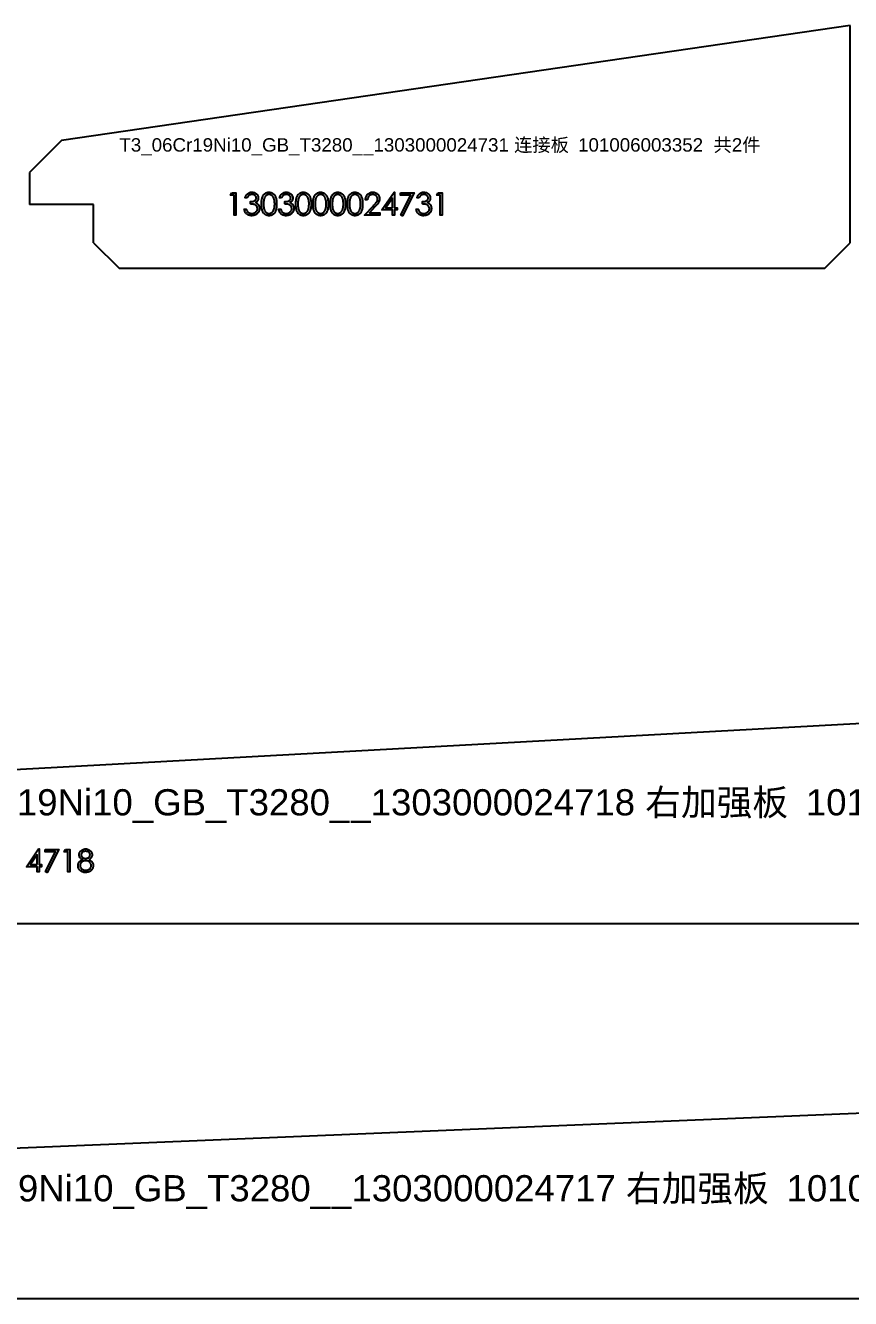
# Model space of a CAD drawing. Extents: x -16 to 22649, y -4599 to 814.
# Drawn here: x 7167.2 to 7296.4, y -1154.1 to -954.8 of the extents above; entities that cross this region are included whole.
import ezdxf

# ---------------------------------------------------------------- set-up
doc = ezdxf.new("R2010")
doc.units = 0
doc.header["$MEASUREMENT"] = 0
doc.linetypes.add('CENTERX2', pattern=[20.32, 12.7, -2.54, 2.54, -2.54])
doc.layers.get('0').update_dxf_attribs({"linetype": 'CONTINUOUS'})
for name, color, linetype in [('1', 6, 'CENTERX2'), ('S1', 7, 'CONTINUOUS'), ('SLD-0', 7, 'CONTINUOUS')]:
    doc.layers.add(name, color=color, linetype=linetype)
doc.styles.get("Standard").update_dxf_attribs({"font": 'arial.ttf'})

# ---------------------------------------------------------------- blocks, each defined once
blk = doc.blocks.new('1303000024731_连接板_10100600')
at = {"layer": '1', "color": 6, "linetype": 'CONTINUOUS', "flags": 128}
for points in [[(31.66, 11.81), (32.31, 11.81), (32.31, 11.81), (32.31, 8.31), (32.31, 8.31), (32, 8.31), (32, 8.31), (32, 11.45), (32, 11.45), (31.46, 11.45), (31.46, 11.45), (31.66, 11.81)], [(34.06, 11), (33.75, 11), (33.75, 11), (33.77, 11.11), (33.81, 11.2), (33.85, 11.3), (33.89, 11.38), (33.94, 11.46), (34, 11.54), (34.06, 11.6), (34.13, 11.66), (34.2, 11.72), (34.27, 11.77), (34.35, 11.81), (34.43, 11.84), (34.52, 11.86), (34.6, 11.88), (34.69, 11.89), (34.79, 11.9), (34.79, 11.9), (34.93, 11.89), (35.06, 11.87), (35.18, 11.83), (35.31, 11.77), (35.42, 11.7), (35.52, 11.62), (35.61, 11.53), (35.68, 11.43), (35.74, 11.33), (35.78, 11.22), (35.8, 11.1), (35.81, 10.99), (35.81, 10.99), (35.8, 10.88), (35.79, 10.77), (35.75, 10.67), (35.71, 10.58), (35.65, 10.49), (35.58, 10.41), (35.5, 10.34), (35.4, 10.27), (35.4, 10.27), (35.51, 10.21), (35.61, 10.14), (35.7, 10.06), (35.78, 9.97), (35.78, 9.97), (35.83, 9.9), (35.87, 9.83), (35.91, 9.75), (35.94, 9.67), (35.96, 9.6), (35.98, 9.52), (35.99, 9.43), (35.99, 9.35), (35.99, 9.35), (35.98, 9.2), (35.95, 9.06), (35.9, 8.92), (35.83, 8.78), (35.74, 8.65), (35.64, 8.54), (35.53, 8.45), (35.4, 8.37), (35.25, 8.3), (35.1, 8.26), (34.95, 8.23), (34.78, 8.22), (34.78, 8.22), (34.67, 8.22), (34.56, 8.23), (34.46, 8.26), (34.36, 8.28), (34.26, 8.32), (34.18, 8.37), (34.09, 8.42), (34.01, 8.48), (33.94, 8.55), (33.87, 8.63), (33.81, 8.71), (33.76, 8.8), (33.71, 8.9), (33.67, 9.01), (33.64, 9.13), (33.61, 9.25), (33.61, 9.25), (33.93, 9.25), (33.93, 9.25), (33.95, 9.17), (33.98, 9.09), (34.01, 9.03), (34.04, 8.96), (34.08, 8.9), (34.12, 8.85), (34.16, 8.81), (34.2, 8.77), (34.2, 8.77), (34.26, 8.72), (34.32, 8.68), (34.39, 8.65), (34.46, 8.62), (34.54, 8.6), (34.62, 8.59), (34.7, 8.58), (34.78, 8.58), (34.78, 8.58), (34.88, 8.58), (34.98, 8.59), (35.06, 8.61), (35.15, 8.63), (35.23, 8.66), (35.3, 8.7), (35.37, 8.75), (35.43, 8.8), (35.49, 8.86), (35.54, 8.91), (35.58, 8.98), (35.62, 9.04), (35.64, 9.1), (35.66, 9.17), (35.67, 9.24), (35.68, 9.32), (35.68, 9.32), (35.67, 9.41), (35.65, 9.51), (35.61, 9.6), (35.55, 9.69), (35.49, 9.77), (35.41, 9.84), (35.33, 9.9), (35.23, 9.95), (35.18, 9.97), (35.11, 9.99), (35.05, 10.01), (34.97, 10.02), (34.89, 10.03), (34.8, 10.04), (34.7, 10.05), (34.6, 10.06), (34.6, 10.06), (34.6, 10.42), (34.6, 10.42), (34.73, 10.42), (34.85, 10.44), (34.97, 10.46), (35.08, 10.5), (35.18, 10.54), (35.27, 10.59), (35.34, 10.65), (35.4, 10.71), (35.44, 10.78), (35.47, 10.84), (35.49, 10.92), (35.5, 10.99), (35.5, 10.99), (35.49, 11.04), (35.48, 11.1), (35.47, 11.15), (35.45, 11.2), (35.42, 11.24), (35.38, 11.29), (35.34, 11.33), (35.3, 11.38), (35.25, 11.41), (35.19, 11.45), (35.13, 11.47), (35.07, 11.5), (35.01, 11.52), (34.94, 11.53), (34.87, 11.54), (34.79, 11.54), (34.79, 11.54), (34.67, 11.53), (34.56, 11.51), (34.46, 11.47), (34.36, 11.42), (34.32, 11.38), (34.28, 11.34), (34.24, 11.3), (34.2, 11.25), (34.16, 11.2), (34.13, 11.14), (34.09, 11.07), (34.06, 11)], [(36.3, 10.06), (36.31, 10.22), (36.31, 10.38), (36.33, 10.53), (36.34, 10.67), (36.36, 10.8), (36.39, 10.92), (36.42, 11.03), (36.45, 11.13), (36.49, 11.22), (36.53, 11.31), (36.58, 11.39), (36.63, 11.46), (36.68, 11.53), (36.74, 11.59), (36.8, 11.65), (36.87, 11.7), (36.94, 11.75), (37.01, 11.79), (37.08, 11.82), (37.16, 11.85), (37.23, 11.87), (37.31, 11.89), (37.39, 11.89), (37.47, 11.9), (37.47, 11.9), (37.56, 11.89), (37.64, 11.89), (37.72, 11.87), (37.8, 11.85), (37.87, 11.82), (37.95, 11.79), (38.02, 11.75), (38.09, 11.7), (38.15, 11.65), (38.22, 11.59), (38.28, 11.53), (38.33, 11.46), (38.39, 11.38), (38.44, 11.3), (38.48, 11.21), (38.52, 11.11), (38.56, 11.01), (38.59, 10.9), (38.62, 10.78), (38.64, 10.65), (38.66, 10.52), (38.67, 10.37), (38.68, 10.22), (38.68, 10.06), (38.68, 10.06), (38.68, 9.9), (38.67, 9.74), (38.66, 9.6), (38.64, 9.46), (38.62, 9.34), (38.59, 9.22), (38.56, 9.11), (38.52, 9.01), (38.48, 8.91), (38.44, 8.82), (38.39, 8.74), (38.34, 8.66), (38.28, 8.59), (38.22, 8.53), (38.16, 8.47), (38.09, 8.42), (38.02, 8.37), (37.95, 8.33), (37.87, 8.3), (37.8, 8.27), (37.72, 8.25), (37.64, 8.23), (37.56, 8.22), (37.47, 8.22), (37.47, 8.22), (37.39, 8.22), (37.31, 8.23), (37.23, 8.25), (37.16, 8.27), (37.08, 8.29), (37.01, 8.33), (36.94, 8.37), (36.87, 8.41), (36.81, 8.46), (36.75, 8.52), (36.69, 8.58), (36.63, 8.65), (36.58, 8.73), (36.54, 8.81), (36.49, 8.89), (36.45, 8.99), (36.42, 9.09), (36.39, 9.2), (36.36, 9.32), (36.34, 9.44), (36.33, 9.58), (36.31, 9.73), (36.31, 9.89), (36.3, 10.06)], [(36.62, 10.06), (36.62, 9.92), (36.63, 9.79), (36.63, 9.66), (36.65, 9.55), (36.66, 9.44), (36.68, 9.35), (36.7, 9.26), (36.73, 9.18), (36.75, 9.11), (36.79, 9.04), (36.82, 8.98), (36.86, 8.92), (36.9, 8.87), (36.94, 8.82), (36.99, 8.77), (37.04, 8.73), (37.15, 8.66), (37.26, 8.62), (37.37, 8.59), (37.48, 8.58), (37.48, 8.58), (37.6, 8.59), (37.71, 8.61), (37.82, 8.66), (37.93, 8.73), (37.98, 8.77), (38.02, 8.81), (38.06, 8.86), (38.11, 8.91), (38.14, 8.97), (38.18, 9.04), (38.21, 9.1), (38.24, 9.18), (38.24, 9.18), (38.27, 9.27), (38.29, 9.37), (38.32, 9.47), (38.34, 9.58), (38.35, 9.69), (38.36, 9.81), (38.37, 9.93), (38.37, 10.06), (38.37, 10.06), (38.37, 10.18), (38.36, 10.3), (38.35, 10.42), (38.34, 10.53), (38.32, 10.63), (38.3, 10.73), (38.28, 10.82), (38.25, 10.9), (38.22, 10.98), (38.19, 11.06), (38.15, 11.13), (38.11, 11.19), (38.07, 11.25), (38.02, 11.3), (37.98, 11.35), (37.92, 11.39), (37.82, 11.45), (37.71, 11.5), (37.6, 11.53), (37.48, 11.54), (37.48, 11.54), (37.37, 11.53), (37.26, 11.5), (37.15, 11.45), (37.04, 11.39), (36.99, 11.35), (36.94, 11.3), (36.9, 11.25), (36.86, 11.2), (36.82, 11.14), (36.79, 11.08), (36.76, 11.01), (36.73, 10.94), (36.7, 10.86), (36.68, 10.77), (36.66, 10.67), (36.65, 10.57), (36.63, 10.45), (36.63, 10.33), (36.62, 10.2), (36.62, 10.06)], [(39.45, 11), (39.13, 11), (39.13, 11), (39.16, 11.11), (39.19, 11.2), (39.23, 11.3), (39.28, 11.38), (39.33, 11.46), (39.38, 11.54), (39.44, 11.6), (39.51, 11.66), (39.58, 11.72), (39.66, 11.77), (39.73, 11.81), (39.82, 11.84), (39.9, 11.86), (39.99, 11.88), (40.08, 11.89), (40.17, 11.9), (40.17, 11.9), (40.31, 11.89), (40.44, 11.87), (40.57, 11.83), (40.69, 11.77), (40.8, 11.7), (40.9, 11.62), (40.99, 11.53), (41.06, 11.43), (41.12, 11.33), (41.16, 11.22), (41.19, 11.1), (41.2, 10.99), (41.2, 10.99), (41.19, 10.88), (41.17, 10.77), (41.14, 10.67), (41.09, 10.58), (41.04, 10.49), (40.97, 10.41), (40.88, 10.34), (40.79, 10.27), (40.79, 10.27), (40.9, 10.21), (41, 10.14), (41.09, 10.06), (41.17, 9.97), (41.17, 9.97), (41.21, 9.9), (41.26, 9.83), (41.29, 9.75), (41.32, 9.67), (41.35, 9.6), (41.36, 9.52), (41.37, 9.43), (41.37, 9.35), (41.37, 9.35), (41.36, 9.2), (41.33, 9.06), (41.29, 8.92), (41.21, 8.78), (41.13, 8.65), (41.03, 8.54), (40.91, 8.45), (40.78, 8.37), (40.64, 8.3), (40.49, 8.26), (40.33, 8.23), (40.16, 8.22), (40.16, 8.22), (40.05, 8.22), (39.94, 8.23), (39.84, 8.26), (39.74, 8.28), (39.65, 8.32), (39.56, 8.37), (39.48, 8.42), (39.4, 8.48), (39.32, 8.55), (39.26, 8.63), (39.2, 8.71), (39.14, 8.8), (39.1, 8.9), (39.06, 9.01), (39.02, 9.13), (39, 9.25), (39, 9.25), (39.31, 9.25), (39.31, 9.25), (39.34, 9.17), (39.36, 9.09), (39.39, 9.03), (39.43, 8.96), (39.46, 8.9), (39.5, 8.85), (39.54, 8.81), (39.58, 8.77), (39.58, 8.77), (39.64, 8.72), (39.71, 8.68), (39.77, 8.65), (39.85, 8.62), (39.92, 8.6), (40, 8.59), (40.08, 8.58), (40.17, 8.58), (40.17, 8.58), (40.27, 8.58), (40.36, 8.59), (40.45, 8.61), (40.53, 8.63), (40.61, 8.66), (40.68, 8.7), (40.75, 8.75), (40.82, 8.8), (40.87, 8.86), (40.92, 8.91), (40.97, 8.98), (41, 9.04), (41.03, 9.1), (41.05, 9.17), (41.06, 9.24), (41.06, 9.32), (41.06, 9.32), (41.05, 9.41), (41.03, 9.51), (40.99, 9.6), (40.94, 9.69), (40.87, 9.77), (40.8, 9.84), (40.71, 9.9), (40.61, 9.95), (40.56, 9.97), (40.5, 9.99), (40.43, 10.01), (40.35, 10.02), (40.27, 10.03), (40.18, 10.04), (40.09, 10.05), (39.98, 10.06), (39.98, 10.06), (39.98, 10.42), (39.98, 10.42), (40.11, 10.42), (40.24, 10.44), (40.35, 10.46), (40.47, 10.5), (40.57, 10.54), (40.65, 10.59), (40.73, 10.65), (40.78, 10.71), (40.83, 10.78), (40.86, 10.84), (40.87, 10.92), (40.88, 10.99), (40.88, 10.99), (40.88, 11.04), (40.87, 11.1), (40.85, 11.15), (40.83, 11.2), (40.8, 11.24), (40.77, 11.29), (40.73, 11.33), (40.68, 11.38), (40.63, 11.41), (40.58, 11.45), (40.52, 11.47), (40.46, 11.5), (40.39, 11.52), (40.32, 11.53), (40.25, 11.54), (40.18, 11.54), (40.18, 11.54), (40.06, 11.53), (39.95, 11.51), (39.84, 11.47), (39.75, 11.42), (39.71, 11.38), (39.66, 11.34), (39.62, 11.3), (39.58, 11.25), (39.55, 11.2), (39.51, 11.14), (39.48, 11.07), (39.45, 11)], [(41.69, 10.06), (41.69, 10.22), (41.7, 10.38), (41.71, 10.53), (41.73, 10.67), (41.75, 10.8), (41.77, 10.92), (41.8, 11.03), (41.84, 11.13), (41.88, 11.22), (41.92, 11.31), (41.97, 11.39), (42.02, 11.46), (42.07, 11.53), (42.13, 11.59), (42.19, 11.65), (42.25, 11.7), (42.32, 11.75), (42.39, 11.79), (42.47, 11.82), (42.54, 11.85), (42.62, 11.87), (42.7, 11.89), (42.78, 11.89), (42.86, 11.9), (42.86, 11.9), (42.94, 11.89), (43.02, 11.89), (43.1, 11.87), (43.18, 11.85), (43.26, 11.82), (43.33, 11.79), (43.4, 11.75), (43.47, 11.7), (43.54, 11.65), (43.6, 11.59), (43.66, 11.53), (43.72, 11.46), (43.77, 11.38), (43.82, 11.3), (43.87, 11.21), (43.91, 11.11), (43.94, 11.01), (43.98, 10.9), (44, 10.78), (44.03, 10.65), (44.04, 10.52), (44.06, 10.37), (44.06, 10.22), (44.07, 10.06), (44.07, 10.06), (44.06, 9.9), (44.06, 9.74), (44.04, 9.6), (44.03, 9.46), (44.01, 9.34), (43.98, 9.22), (43.95, 9.11), (43.91, 9.01), (43.87, 8.91), (43.82, 8.82), (43.77, 8.74), (43.72, 8.66), (43.67, 8.59), (43.61, 8.53), (43.54, 8.47), (43.47, 8.42), (43.4, 8.37), (43.33, 8.33), (43.26, 8.3), (43.18, 8.27), (43.1, 8.25), (43.02, 8.23), (42.94, 8.22), (42.86, 8.22), (42.86, 8.22), (42.78, 8.22), (42.7, 8.23), (42.62, 8.25), (42.54, 8.27), (42.47, 8.29), (42.4, 8.33), (42.33, 8.37), (42.26, 8.41), (42.19, 8.46), (42.13, 8.52), (42.07, 8.58), (42.02, 8.65), (41.97, 8.73), (41.92, 8.81), (41.88, 8.89), (41.84, 8.99), (41.8, 9.09), (41.77, 9.2), (41.75, 9.32), (41.73, 9.44), (41.71, 9.58), (41.7, 9.73), (41.69, 9.89), (41.69, 10.06)], [(42, 10.06), (42, 9.92), (42.01, 9.79), (42.02, 9.66), (42.03, 9.55), (42.05, 9.44), (42.06, 9.35), (42.09, 9.26), (42.11, 9.18), (42.14, 9.11), (42.17, 9.04), (42.2, 8.98), (42.24, 8.92), (42.28, 8.87), (42.33, 8.82), (42.38, 8.77), (42.43, 8.73), (42.53, 8.66), (42.64, 8.62), (42.75, 8.59), (42.87, 8.58), (42.87, 8.58), (42.99, 8.59), (43.1, 8.61), (43.21, 8.66), (43.31, 8.73), (43.36, 8.77), (43.41, 8.81), (43.45, 8.86), (43.49, 8.91), (43.53, 8.97), (43.56, 9.04), (43.59, 9.1), (43.62, 9.18), (43.62, 9.18), (43.65, 9.27), (43.68, 9.37), (43.7, 9.47), (43.72, 9.58), (43.73, 9.69), (43.74, 9.81), (43.75, 9.93), (43.75, 10.06), (43.75, 10.06), (43.75, 10.18), (43.75, 10.3), (43.74, 10.42), (43.72, 10.53), (43.71, 10.63), (43.69, 10.73), (43.66, 10.82), (43.64, 10.9), (43.6, 10.98), (43.57, 11.06), (43.53, 11.13), (43.49, 11.19), (43.45, 11.25), (43.41, 11.3), (43.36, 11.35), (43.31, 11.39), (43.2, 11.45), (43.1, 11.5), (42.98, 11.53), (42.87, 11.54), (42.87, 11.54), (42.75, 11.53), (42.64, 11.5), (42.53, 11.45), (42.43, 11.39), (42.38, 11.35), (42.33, 11.3), (42.28, 11.25), (42.24, 11.2), (42.21, 11.14), (42.17, 11.08), (42.14, 11.01), (42.11, 10.94), (42.09, 10.86), (42.06, 10.77), (42.05, 10.67), (42.03, 10.57), (42.02, 10.45), (42.01, 10.33), (42, 10.2), (42, 10.06)], [(44.38, 10.06), (44.38, 10.22), (44.39, 10.38), (44.4, 10.53), (44.42, 10.67), (44.44, 10.8), (44.46, 10.92), (44.49, 11.03), (44.53, 11.13), (44.57, 11.22), (44.61, 11.31), (44.66, 11.39), (44.71, 11.46), (44.76, 11.53), (44.82, 11.59), (44.88, 11.65), (44.95, 11.7), (45.02, 11.75), (45.09, 11.79), (45.16, 11.82), (45.23, 11.85), (45.31, 11.87), (45.39, 11.89), (45.47, 11.89), (45.55, 11.9), (45.55, 11.9), (45.63, 11.89), (45.72, 11.89), (45.8, 11.87), (45.87, 11.85), (45.95, 11.82), (46.02, 11.79), (46.1, 11.75), (46.16, 11.7), (46.23, 11.65), (46.3, 11.59), (46.35, 11.53), (46.41, 11.46), (46.46, 11.38), (46.51, 11.3), (46.56, 11.21), (46.6, 11.11), (46.64, 11.01), (46.67, 10.9), (46.7, 10.78), (46.72, 10.65), (46.74, 10.52), (46.75, 10.37), (46.76, 10.22), (46.76, 10.06), (46.76, 10.06), (46.76, 9.9), (46.75, 9.74), (46.74, 9.6), (46.72, 9.46), (46.7, 9.34), (46.67, 9.22), (46.64, 9.11), (46.6, 9.01), (46.56, 8.91), (46.52, 8.82), (46.47, 8.74), (46.41, 8.66), (46.36, 8.59), (46.3, 8.53), (46.23, 8.47), (46.17, 8.42), (46.1, 8.37), (46.02, 8.33), (45.95, 8.3), (45.87, 8.27), (45.8, 8.25), (45.72, 8.23), (45.63, 8.22), (45.55, 8.22), (45.55, 8.22), (45.47, 8.22), (45.39, 8.23), (45.31, 8.25), (45.23, 8.27), (45.16, 8.29), (45.09, 8.33), (45.02, 8.37), (44.95, 8.41), (44.88, 8.46), (44.82, 8.52), (44.77, 8.58), (44.71, 8.65), (44.66, 8.73), (44.61, 8.81), (44.57, 8.89), (44.53, 8.99), (44.5, 9.09), (44.47, 9.2), (44.44, 9.32), (44.42, 9.44), (44.4, 9.58), (44.39, 9.73), (44.38, 9.89), (44.38, 10.06)], [(44.7, 10.06), (44.7, 9.92), (44.7, 9.79), (44.71, 9.66), (44.72, 9.55), (44.74, 9.44), (44.76, 9.35), (44.78, 9.26), (44.8, 9.18), (44.83, 9.11), (44.86, 9.04), (44.9, 8.98), (44.94, 8.92), (44.98, 8.87), (45.02, 8.82), (45.07, 8.77), (45.12, 8.73), (45.23, 8.66), (45.33, 8.62), (45.45, 8.59), (45.56, 8.58), (45.56, 8.58), (45.68, 8.59), (45.79, 8.61), (45.9, 8.66), (46, 8.73), (46.05, 8.77), (46.1, 8.81), (46.14, 8.86), (46.18, 8.91), (46.22, 8.97), (46.25, 9.04), (46.28, 9.1), (46.31, 9.18), (46.31, 9.18), (46.34, 9.27), (46.37, 9.37), (46.39, 9.47), (46.41, 9.58), (46.43, 9.69), (46.44, 9.81), (46.44, 9.93), (46.45, 10.06), (46.45, 10.06), (46.44, 10.18), (46.44, 10.3), (46.43, 10.42), (46.42, 10.53), (46.4, 10.63), (46.38, 10.73), (46.35, 10.82), (46.33, 10.9), (46.3, 10.98), (46.26, 11.06), (46.23, 11.13), (46.19, 11.19), (46.15, 11.25), (46.1, 11.3), (46.05, 11.35), (46, 11.39), (45.9, 11.45), (45.79, 11.5), (45.68, 11.53), (45.56, 11.54), (45.56, 11.54), (45.45, 11.53), (45.33, 11.5), (45.22, 11.45), (45.12, 11.39), (45.07, 11.35), (45.02, 11.3), (44.98, 11.25), (44.94, 11.2), (44.9, 11.14), (44.86, 11.08), (44.83, 11.01), (44.8, 10.94), (44.78, 10.86), (44.76, 10.77), (44.74, 10.67), (44.72, 10.57), (44.71, 10.45), (44.7, 10.33), (44.7, 10.2), (44.7, 10.06)], [(47.07, 10.06), (47.08, 10.22), (47.08, 10.38), (47.09, 10.53), (47.11, 10.67), (47.13, 10.8), (47.16, 10.92), (47.19, 11.03), (47.22, 11.13), (47.26, 11.22), (47.3, 11.31), (47.35, 11.39), (47.4, 11.46), (47.45, 11.53), (47.51, 11.59), (47.57, 11.65), (47.64, 11.7), (47.71, 11.75), (47.78, 11.79), (47.85, 11.82), (47.93, 11.85), (48, 11.87), (48.08, 11.89), (48.16, 11.89), (48.24, 11.9), (48.24, 11.9), (48.33, 11.89), (48.41, 11.89), (48.49, 11.87), (48.57, 11.85), (48.64, 11.82), (48.72, 11.79), (48.79, 11.75), (48.86, 11.7), (48.92, 11.65), (48.99, 11.59), (49.05, 11.53), (49.1, 11.46), (49.16, 11.38), (49.2, 11.3), (49.25, 11.21), (49.29, 11.11), (49.33, 11.01), (49.36, 10.9), (49.39, 10.78), (49.41, 10.65), (49.43, 10.52), (49.44, 10.37), (49.45, 10.22), (49.45, 10.06), (49.45, 10.06), (49.45, 9.9), (49.44, 9.74), (49.43, 9.6), (49.41, 9.46), (49.39, 9.34), (49.36, 9.22), (49.33, 9.11), (49.29, 9.01), (49.25, 8.91), (49.21, 8.82), (49.16, 8.74), (49.11, 8.66), (49.05, 8.59), (48.99, 8.53), (48.93, 8.47), (48.86, 8.42), (48.79, 8.37), (48.72, 8.33), (48.64, 8.3), (48.57, 8.27), (48.49, 8.25), (48.41, 8.23), (48.33, 8.22), (48.24, 8.22), (48.24, 8.22), (48.16, 8.22), (48.08, 8.23), (48, 8.25), (47.93, 8.27), (47.85, 8.29), (47.78, 8.33), (47.71, 8.37), (47.64, 8.41), (47.58, 8.46), (47.52, 8.52), (47.46, 8.58), (47.4, 8.65), (47.35, 8.73), (47.31, 8.81), (47.26, 8.89), (47.22, 8.99), (47.19, 9.09), (47.16, 9.2), (47.13, 9.32), (47.11, 9.44), (47.09, 9.58), (47.08, 9.73), (47.08, 9.89), (47.07, 10.06)], [(47.39, 10.06), (47.39, 9.92), (47.39, 9.79), (47.4, 9.66), (47.41, 9.55), (47.43, 9.44), (47.45, 9.35), (47.47, 9.26), (47.49, 9.18), (47.52, 9.11), (47.56, 9.04), (47.59, 8.98), (47.63, 8.92), (47.67, 8.87), (47.71, 8.82), (47.76, 8.77), (47.81, 8.73), (47.92, 8.66), (48.03, 8.62), (48.14, 8.59), (48.25, 8.58), (48.25, 8.58), (48.37, 8.59), (48.48, 8.61), (48.59, 8.66), (48.69, 8.73), (48.74, 8.77), (48.79, 8.81), (48.83, 8.86), (48.87, 8.91), (48.91, 8.97), (48.95, 9.04), (48.98, 9.1), (49.01, 9.18), (49.01, 9.18), (49.04, 9.27), (49.06, 9.37), (49.09, 9.47), (49.1, 9.58), (49.12, 9.69), (49.13, 9.81), (49.14, 9.93), (49.14, 10.06), (49.14, 10.06), (49.14, 10.18), (49.13, 10.3), (49.12, 10.42), (49.11, 10.53), (49.09, 10.63), (49.07, 10.73), (49.05, 10.82), (49.02, 10.9), (48.99, 10.98), (48.96, 11.06), (48.92, 11.13), (48.88, 11.19), (48.84, 11.25), (48.79, 11.3), (48.74, 11.35), (48.69, 11.39), (48.59, 11.45), (48.48, 11.5), (48.37, 11.53), (48.25, 11.54), (48.25, 11.54), (48.14, 11.53), (48.03, 11.5), (47.92, 11.45), (47.81, 11.39), (47.76, 11.35), (47.71, 11.3), (47.67, 11.25), (47.63, 11.2), (47.59, 11.14), (47.56, 11.08), (47.52, 11.01), (47.5, 10.94), (47.47, 10.86), (47.45, 10.77), (47.43, 10.67), (47.41, 10.57), (47.4, 10.45), (47.39, 10.33), (47.39, 10.2), (47.39, 10.06)], [(49.77, 10.06), (49.77, 10.22), (49.77, 10.38), (49.79, 10.53), (49.8, 10.67), (49.82, 10.8), (49.85, 10.92), (49.88, 11.03), (49.91, 11.13), (49.95, 11.22), (50, 11.31), (50.04, 11.39), (50.09, 11.46), (50.15, 11.53), (50.2, 11.59), (50.27, 11.65), (50.33, 11.7), (50.4, 11.75), (50.47, 11.79), (50.54, 11.82), (50.62, 11.85), (50.69, 11.87), (50.77, 11.89), (50.85, 11.89), (50.94, 11.9), (50.94, 11.9), (51.02, 11.89), (51.1, 11.89), (51.18, 11.87), (51.26, 11.85), (51.33, 11.82), (51.41, 11.79), (51.48, 11.75), (51.55, 11.7), (51.62, 11.65), (51.68, 11.59), (51.74, 11.53), (51.8, 11.46), (51.85, 11.38), (51.9, 11.3), (51.94, 11.21), (51.98, 11.11), (52.02, 11.01), (52.05, 10.9), (52.08, 10.78), (52.1, 10.65), (52.12, 10.52), (52.13, 10.37), (52.14, 10.22), (52.14, 10.06), (52.14, 10.06), (52.14, 9.9), (52.13, 9.74), (52.12, 9.6), (52.1, 9.46), (52.08, 9.34), (52.05, 9.22), (52.02, 9.11), (51.99, 9.01), (51.94, 8.91), (51.9, 8.82), (51.85, 8.74), (51.8, 8.66), (51.74, 8.59), (51.68, 8.53), (51.62, 8.47), (51.55, 8.42), (51.48, 8.37), (51.41, 8.33), (51.33, 8.3), (51.26, 8.27), (51.18, 8.25), (51.1, 8.23), (51.02, 8.22), (50.94, 8.22), (50.94, 8.22), (50.85, 8.22), (50.77, 8.23), (50.69, 8.25), (50.62, 8.27), (50.54, 8.29), (50.47, 8.33), (50.4, 8.37), (50.33, 8.41), (50.27, 8.46), (50.21, 8.52), (50.15, 8.58), (50.1, 8.65), (50.05, 8.73), (50, 8.81), (49.96, 8.89), (49.92, 8.99), (49.88, 9.09), (49.85, 9.2), (49.82, 9.32), (49.8, 9.44), (49.79, 9.58), (49.77, 9.73), (49.77, 9.89), (49.77, 10.06)], [(50.08, 10.06), (50.08, 9.92), (50.09, 9.79), (50.1, 9.66), (50.11, 9.55), (50.12, 9.44), (50.14, 9.35), (50.16, 9.26), (50.19, 9.18), (50.22, 9.11), (50.25, 9.04), (50.28, 8.98), (50.32, 8.92), (50.36, 8.87), (50.41, 8.82), (50.45, 8.77), (50.5, 8.73), (50.61, 8.66), (50.72, 8.62), (50.83, 8.59), (50.95, 8.58), (50.95, 8.58), (51.06, 8.59), (51.17, 8.61), (51.28, 8.66), (51.39, 8.73), (51.44, 8.77), (51.48, 8.81), (51.53, 8.86), (51.57, 8.91), (51.6, 8.97), (51.64, 9.04), (51.67, 9.1), (51.7, 9.18), (51.7, 9.18), (51.73, 9.27), (51.76, 9.37), (51.78, 9.47), (51.8, 9.58), (51.81, 9.69), (51.82, 9.81), (51.83, 9.93), (51.83, 10.06), (51.83, 10.06), (51.83, 10.18), (51.82, 10.3), (51.81, 10.42), (51.8, 10.53), (51.78, 10.63), (51.76, 10.73), (51.74, 10.82), (51.71, 10.9), (51.68, 10.98), (51.65, 11.06), (51.61, 11.13), (51.57, 11.19), (51.53, 11.25), (51.48, 11.3), (51.44, 11.35), (51.39, 11.39), (51.28, 11.45), (51.17, 11.5), (51.06, 11.53), (50.95, 11.54), (50.95, 11.54), (50.83, 11.53), (50.72, 11.5), (50.61, 11.45), (50.5, 11.39), (50.45, 11.35), (50.41, 11.3), (50.36, 11.25), (50.32, 11.2), (50.28, 11.14), (50.25, 11.08), (50.22, 11.01), (50.19, 10.94), (50.16, 10.86), (50.14, 10.77), (50.12, 10.67), (50.11, 10.57), (50.1, 10.45), (50.09, 10.33), (50.08, 10.2), (50.08, 10.06)], [(52.91, 10.73), (52.59, 10.73), (52.59, 10.73), (52.6, 10.86), (52.62, 10.97), (52.65, 11.09), (52.68, 11.2), (52.73, 11.3), (52.79, 11.39), (52.85, 11.48), (52.93, 11.57), (53.01, 11.65), (53.1, 11.71), (53.2, 11.77), (53.29, 11.82), (53.4, 11.85), (53.5, 11.88), (53.62, 11.89), (53.73, 11.9), (53.73, 11.9), (53.85, 11.89), (53.96, 11.88), (54.06, 11.85), (54.16, 11.82), (54.25, 11.78), (54.34, 11.72), (54.42, 11.66), (54.5, 11.59), (54.57, 11.51), (54.63, 11.43), (54.68, 11.34), (54.72, 11.25), (54.75, 11.16), (54.77, 11.06), (54.79, 10.96), (54.79, 10.86), (54.79, 10.86), (54.78, 10.71), (54.75, 10.57), (54.71, 10.43), (54.65, 10.3), (54.61, 10.24), (54.56, 10.16), (54.5, 10.08), (54.43, 10), (54.36, 9.91), (54.28, 9.81), (54.18, 9.71), (54.08, 9.6), (54.08, 9.6), (53.21, 8.67), (53.21, 8.67), (54.84, 8.67), (54.84, 8.67), (54.84, 8.31), (54.84, 8.31), (52.46, 8.31), (52.46, 8.31), (53.82, 9.76), (53.82, 9.76), (53.91, 9.86), (54, 9.96), (54.08, 10.05), (54.16, 10.13), (54.22, 10.21), (54.27, 10.27), (54.32, 10.34), (54.35, 10.39), (54.41, 10.5), (54.45, 10.61), (54.47, 10.72), (54.48, 10.83), (54.48, 10.83), (54.47, 10.9), (54.46, 10.97), (54.45, 11.04), (54.42, 11.1), (54.39, 11.16), (54.35, 11.22), (54.31, 11.27), (54.26, 11.33), (54.2, 11.38), (54.14, 11.42), (54.08, 11.46), (54.01, 11.49), (53.94, 11.51), (53.87, 11.53), (53.8, 11.54), (53.72, 11.54), (53.72, 11.54), (53.64, 11.54), (53.56, 11.53), (53.48, 11.51), (53.41, 11.49), (53.34, 11.46), (53.28, 11.42), (53.22, 11.38), (53.16, 11.33), (53.11, 11.27), (53.06, 11.21), (53.02, 11.14), (52.99, 11.07), (52.96, 10.99), (52.93, 10.91), (52.92, 10.82), (52.91, 10.73)], [(57.06, 11.9), (57.12, 11.9), (57.12, 11.9), (57.12, 9.47), (57.12, 9.47), (57.53, 9.47), (57.53, 9.47), (57.53, 9.12), (57.53, 9.12), (57.12, 9.12), (57.12, 9.12), (57.12, 8.31), (57.12, 8.31), (56.81, 8.31), (56.81, 8.31), (56.81, 9.12), (56.81, 9.12), (55.15, 9.12), (55.15, 9.12), (57.06, 11.9)], [(56.81, 9.47), (56.81, 10.99), (56.81, 10.99), (55.77, 9.47), (55.77, 9.47), (56.81, 9.47)], [(58.07, 11.81), (60.22, 11.81), (60.22, 11.81), (58.38, 8.22), (58.38, 8.22), (58.11, 8.37), (58.11, 8.37), (59.69, 11.45), (59.69, 11.45), (58.07, 11.45), (58.07, 11.45), (58.07, 11.81)], [(60.98, 11), (60.67, 11), (60.67, 11), (60.7, 11.11), (60.73, 11.2), (60.77, 11.3), (60.81, 11.38), (60.86, 11.46), (60.92, 11.54), (60.98, 11.6), (61.05, 11.66), (61.12, 11.72), (61.2, 11.77), (61.27, 11.81), (61.35, 11.84), (61.44, 11.86), (61.53, 11.88), (61.62, 11.89), (61.71, 11.9), (61.71, 11.9), (61.85, 11.89), (61.98, 11.87), (62.11, 11.83), (62.23, 11.77), (62.34, 11.7), (62.44, 11.62), (62.53, 11.53), (62.6, 11.43), (62.66, 11.33), (62.7, 11.22), (62.73, 11.1), (62.73, 10.99), (62.73, 10.99), (62.73, 10.88), (62.71, 10.77), (62.68, 10.67), (62.63, 10.58), (62.57, 10.49), (62.5, 10.41), (62.42, 10.34), (62.32, 10.27), (62.32, 10.27), (62.44, 10.21), (62.54, 10.14), (62.63, 10.06), (62.7, 9.97), (62.7, 9.97), (62.75, 9.9), (62.8, 9.83), (62.83, 9.75), (62.86, 9.67), (62.88, 9.6), (62.9, 9.52), (62.91, 9.43), (62.91, 9.35), (62.91, 9.35), (62.9, 9.2), (62.87, 9.06), (62.82, 8.92), (62.75, 8.78), (62.67, 8.65), (62.57, 8.54), (62.45, 8.45), (62.32, 8.37), (62.18, 8.3), (62.03, 8.26), (61.87, 8.23), (61.7, 8.22), (61.7, 8.22), (61.59, 8.22), (61.48, 8.23), (61.38, 8.26), (61.28, 8.28), (61.19, 8.32), (61.1, 8.37), (61.02, 8.42), (60.94, 8.48), (60.86, 8.55), (60.8, 8.63), (60.74, 8.71), (60.68, 8.8), (60.64, 8.9), (60.6, 9.01), (60.56, 9.13), (60.54, 9.25), (60.54, 9.25), (60.85, 9.25), (60.85, 9.25), (60.87, 9.17), (60.9, 9.09), (60.93, 9.03), (60.97, 8.96), (61, 8.9), (61.04, 8.85), (61.08, 8.81), (61.12, 8.77), (61.12, 8.77), (61.18, 8.72), (61.25, 8.68), (61.31, 8.65), (61.38, 8.62), (61.46, 8.6), (61.54, 8.59), (61.62, 8.58), (61.71, 8.58), (61.71, 8.58), (61.81, 8.58), (61.9, 8.59), (61.99, 8.61), (62.07, 8.63), (62.15, 8.66), (62.22, 8.7), (62.29, 8.75), (62.35, 8.8), (62.41, 8.86), (62.46, 8.91), (62.5, 8.98), (62.54, 9.04), (62.56, 9.1), (62.58, 9.17), (62.6, 9.24), (62.6, 9.32), (62.6, 9.32), (62.59, 9.41), (62.57, 9.51), (62.53, 9.6), (62.48, 9.69), (62.41, 9.77), (62.34, 9.84), (62.25, 9.9), (62.15, 9.95), (62.1, 9.97), (62.04, 9.99), (61.97, 10.01), (61.89, 10.02), (61.81, 10.03), (61.72, 10.04), (61.63, 10.05), (61.52, 10.06), (61.52, 10.06), (61.52, 10.42), (61.52, 10.42), (61.65, 10.42), (61.78, 10.44), (61.89, 10.46), (62, 10.5), (62.11, 10.54), (62.19, 10.59), (62.26, 10.65), (62.32, 10.71), (62.36, 10.78), (62.4, 10.84), (62.41, 10.92), (62.42, 10.99), (62.42, 10.99), (62.42, 11.04), (62.41, 11.1), (62.39, 11.15), (62.37, 11.2), (62.34, 11.24), (62.31, 11.29), (62.27, 11.33), (62.22, 11.38), (62.17, 11.41), (62.11, 11.45), (62.06, 11.47), (61.99, 11.5), (61.93, 11.52), (61.86, 11.53), (61.79, 11.54), (61.72, 11.54), (61.72, 11.54), (61.6, 11.53), (61.49, 11.51), (61.38, 11.47), (61.29, 11.42), (61.24, 11.38), (61.2, 11.34), (61.16, 11.3), (61.12, 11.25), (61.08, 11.2), (61.05, 11.14), (61.02, 11.07), (60.98, 11)], [(63.97, 11.81), (64.62, 11.81), (64.62, 11.81), (64.62, 8.31), (64.62, 8.31), (64.3, 8.31), (64.3, 8.31), (64.3, 11.45), (64.3, 11.45), (63.77, 11.45), (63.77, 11.45), (63.97, 11.81)]]:
    blk.add_lwpolyline(points, dxfattribs=at)
at = {"layer": 'SLD-0', "linetype": 'CONTINUOUS'}
for p, q in [((128.5, 38), (5, 20)), ((128.5, 4), (128.5, 38)), ((5, 20), (0, 15)), ((0, 15), (0, 10)), ((10, 10), (0, 10)), ((10, 4), (10, 10)), ((10, 4), (14, 0)), ((124.5, 0), (128.5, 4)), ((14, 0), (124.5, 0))]:
    blk.add_line(p, q, dxfattribs=at)
at = {"layer": 'S1', "color": 3, "insert": (64.25, 19), "char_height": 2.1, "attachment_point": 5}
blk.add_mtext('T3_06Cr19Ni10_GB_T3280__1303000024731 {\\fSimSun|b0|i0|c134|p2;连接板 }101006003352  {\\fSimSun|b0|i0|c134|p2;共}2{\\fSimSun|b0|i0|c134|p2;件}', dxfattribs=at)
blk = doc.blocks.new('1303000024718_右加强板_1010060')
at = {"layer": '1', "color": 6, "linetype": 'CONTINUOUS', "flags": 128}
for points in [[(82.53, 11.67), (82.59, 11.67), (82.59, 11.67), (82.59, 9.25), (82.59, 9.25), (83, 9.25), (83, 9.25), (83, 8.89), (83, 8.89), (82.59, 8.89), (82.59, 8.89), (82.59, 8.08), (82.59, 8.08), (82.28, 8.08), (82.28, 8.08), (82.28, 8.89), (82.28, 8.89), (80.62, 8.89), (80.62, 8.89), (82.53, 11.67)], [(82.28, 9.25), (82.28, 10.77), (82.28, 10.77), (81.24, 9.25), (81.24, 9.25), (82.28, 9.25)], [(83.54, 11.58), (85.69, 11.58), (85.69, 11.58), (83.85, 7.99), (83.85, 7.99), (83.58, 8.14), (83.58, 8.14), (85.16, 11.22), (85.16, 11.22), (83.54, 11.22), (83.54, 11.22), (83.54, 11.58)], [(86.75, 11.58), (87.4, 11.58), (87.4, 11.58), (87.4, 8.08), (87.4, 8.08), (87.08, 8.08), (87.08, 8.08), (87.08, 11.22), (87.08, 11.22), (86.54, 11.22), (86.54, 11.22), (86.75, 11.58)], [(90.4, 10.03), (90.48, 9.99), (90.56, 9.94), (90.64, 9.89), (90.7, 9.84), (90.77, 9.79), (90.82, 9.74), (90.87, 9.68), (90.91, 9.62), (90.95, 9.57), (90.98, 9.51), (91.01, 9.44), (91.03, 9.38), (91.05, 9.31), (91.07, 9.25), (91.07, 9.18), (91.08, 9.1), (91.08, 9.1), (91.07, 9), (91.06, 8.9), (91.04, 8.81), (91.01, 8.72), (90.97, 8.63), (90.93, 8.54), (90.87, 8.46), (90.81, 8.38), (90.81, 8.38), (90.72, 8.29), (90.63, 8.21), (90.53, 8.14), (90.42, 8.09), (90.3, 8.05), (90.17, 8.02), (90.03, 8), (89.88, 7.99), (89.88, 7.99), (89.74, 8), (89.61, 8.01), (89.48, 8.04), (89.37, 8.08), (89.26, 8.13), (89.17, 8.18), (89.08, 8.25), (89, 8.33), (88.93, 8.42), (88.87, 8.5), (88.82, 8.59), (88.77, 8.69), (88.74, 8.78), (88.72, 8.88), (88.7, 8.97), (88.7, 9.07), (88.7, 9.07), (88.7, 9.15), (88.71, 9.22), (88.72, 9.29), (88.74, 9.36), (88.76, 9.42), (88.79, 9.49), (88.82, 9.55), (88.86, 9.61), (88.9, 9.67), (88.95, 9.72), (89.01, 9.78), (89.07, 9.83), (89.14, 9.89), (89.22, 9.94), (89.3, 9.99), (89.39, 10.03), (89.39, 10.03), (89.27, 10.1), (89.16, 10.18), (89.08, 10.27), (89, 10.36), (88.95, 10.46), (88.91, 10.56), (88.88, 10.67), (88.88, 10.78), (88.88, 10.78), (88.89, 10.89), (88.91, 11), (88.95, 11.11), (89.01, 11.21), (89.09, 11.31), (89.17, 11.4), (89.27, 11.48), (89.39, 11.55), (89.51, 11.6), (89.63, 11.64), (89.77, 11.67), (89.9, 11.67), (89.9, 11.67), (90.04, 11.67), (90.16, 11.64), (90.29, 11.6), (90.4, 11.55), (90.51, 11.48), (90.61, 11.4), (90.69, 11.31), (90.76, 11.21), (90.82, 11.1), (90.86, 10.99), (90.89, 10.88), (90.9, 10.77), (90.9, 10.77), (90.89, 10.65), (90.87, 10.54), (90.83, 10.44), (90.77, 10.35), (90.7, 10.26), (90.62, 10.18), (90.52, 10.1), (90.4, 10.03)], [(89.88, 11.31), (89.81, 11.31), (89.74, 11.3), (89.67, 11.29), (89.61, 11.27), (89.55, 11.25), (89.49, 11.22), (89.44, 11.19), (89.39, 11.15), (89.34, 11.11), (89.3, 11.07), (89.27, 11.02), (89.24, 10.98), (89.22, 10.93), (89.2, 10.88), (89.19, 10.82), (89.19, 10.77), (89.19, 10.77), (89.19, 10.72), (89.2, 10.66), (89.22, 10.61), (89.24, 10.56), (89.27, 10.51), (89.31, 10.46), (89.35, 10.42), (89.4, 10.37), (89.46, 10.33), (89.51, 10.29), (89.57, 10.26), (89.63, 10.24), (89.7, 10.22), (89.76, 10.2), (89.83, 10.2), (89.9, 10.19), (89.9, 10.19), (89.99, 10.2), (90.07, 10.21), (90.16, 10.24), (90.24, 10.27), (90.32, 10.32), (90.38, 10.37), (90.44, 10.43), (90.49, 10.49), (90.53, 10.57), (90.56, 10.64), (90.58, 10.71), (90.58, 10.78), (90.58, 10.78), (90.58, 10.83), (90.57, 10.88), (90.56, 10.92), (90.54, 10.97), (90.51, 11.01), (90.48, 11.06), (90.45, 11.1), (90.4, 11.15), (90.36, 11.18), (90.3, 11.22), (90.25, 11.25), (90.18, 11.27), (90.12, 11.29), (90.04, 11.3), (89.97, 11.31), (89.88, 11.31)], [(89.91, 9.83), (89.81, 9.83), (89.72, 9.82), (89.64, 9.8), (89.56, 9.78), (89.48, 9.74), (89.4, 9.7), (89.33, 9.66), (89.27, 9.6), (89.21, 9.54), (89.16, 9.48), (89.11, 9.42), (89.08, 9.35), (89.05, 9.28), (89.03, 9.21), (89.02, 9.14), (89.01, 9.06), (89.01, 9.06), (89.02, 8.97), (89.04, 8.88), (89.07, 8.79), (89.12, 8.7), (89.18, 8.62), (89.25, 8.56), (89.33, 8.49), (89.43, 8.44), (89.53, 8.4), (89.64, 8.38), (89.76, 8.36), (89.88, 8.35), (89.88, 8.35), (89.98, 8.36), (90.08, 8.37), (90.16, 8.38), (90.25, 8.41), (90.32, 8.44), (90.39, 8.48), (90.46, 8.52), (90.52, 8.58), (90.58, 8.63), (90.63, 8.69), (90.67, 8.75), (90.7, 8.82), (90.73, 8.88), (90.75, 8.95), (90.76, 9.02), (90.76, 9.1), (90.76, 9.1), (90.76, 9.17), (90.75, 9.24), (90.73, 9.3), (90.7, 9.37), (90.66, 9.43), (90.62, 9.49), (90.57, 9.55), (90.51, 9.61), (90.45, 9.66), (90.38, 9.71), (90.31, 9.75), (90.23, 9.78), (90.16, 9.8), (90.08, 9.82), (89.99, 9.83), (89.91, 9.83)]]:
    blk.add_lwpolyline(points, dxfattribs=at)
at = {"layer": 'SLD-0', "linetype": 'CONTINUOUS'}
for p, q in [((311.31, 36.78), (5, 20)), ((14, 0), (311.3, 0))]:
    blk.add_line(p, q, dxfattribs=at)
at = {"layer": 'S1', "color": 3, "insert": (157.65, 18.39), "char_height": 4.1, "attachment_point": 5}
blk.add_mtext('T3_06Cr19Ni10_GB_T3280__1303000024718 {\\fSimSun|b0|i0|c134|p2;右加强板 }101006003354  {\\fSimSun|b0|i0|c134|p2;共}1{\\fSimSun|b0|i0|c134|p2;件}', dxfattribs=at)
blk = doc.blocks.new('1303000024717_右加强板_1010060')
at = {"layer": 'SLD-0', "linetype": 'CONTINUOUS'}
for p, q in [((326.6, 33.33), (5, 20)), ((14, 0), (326.6, 0))]:
    blk.add_line(p, q, dxfattribs=at)
at = {"layer": 'S1', "color": 3, "insert": (165.3, 16.67), "char_height": 4.1, "attachment_point": 5}
blk.add_mtext('T3_06Cr19Ni10_GB_T3280__1303000024717 {\\fSimSun|b0|i0|c134|p2;右加强板 }101006003353  {\\fSimSun|b0|i0|c134|p2;共}1{\\fSimSun|b0|i0|c134|p2;件}', dxfattribs=at)

msp = doc.modelspace()

# ---------------------------------------------------------------- block references
for name, p in [('1303000024731_连接板_10100600', (7167.8782, -992.83784)), ('1303000024718_右加强板_1010060', (7086.75464, -1095.41373)), ('1303000024717_右加强板_1010060', (7076.08442, -1154.10978))]:
    msp.add_blockref(name, p)

doc.saveas('drawing.dxf')
